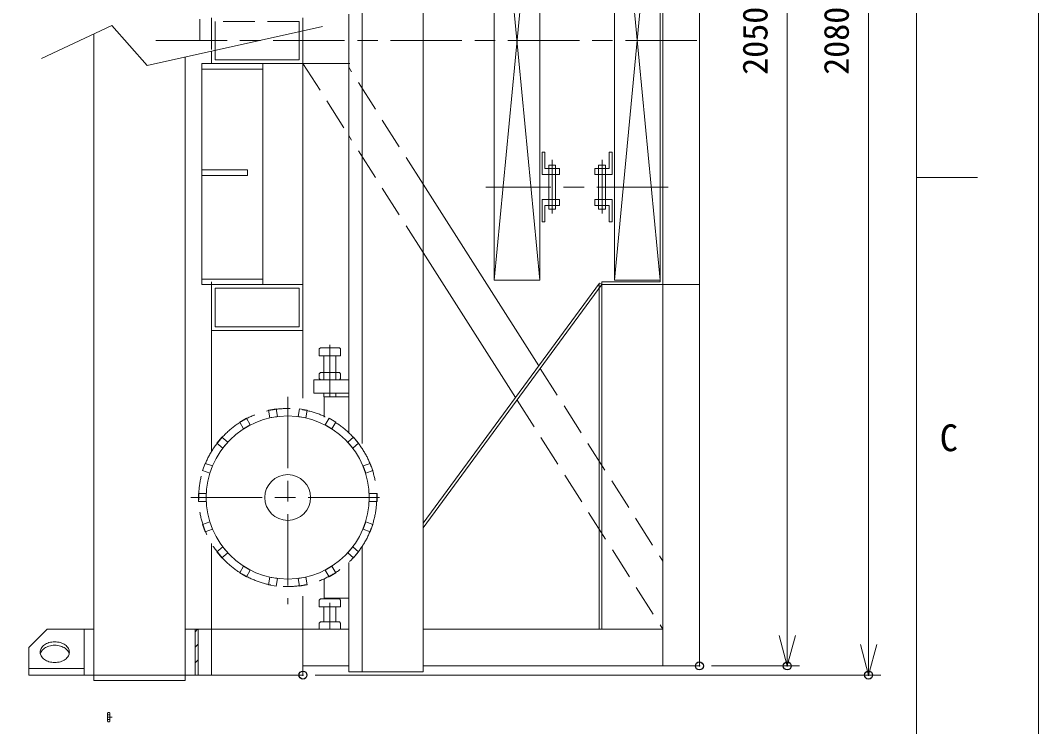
# Model space of a CAD drawing. Units: millimetres, scale not verified. Extents: x -4200 to 13609, y -2970 to 3038.
# Drawn here: x 2530 to 4200, y 23 to 1181 of the extents above; entities that cross this region are included whole.
import ezdxf
from ezdxf.enums import TextEntityAlignment as Align

# ---------------------------------------------------------------- set-up
doc = ezdxf.new("R2010")
doc.units = ezdxf.units.MM
doc.header["$LTSCALE"] = 26
doc.header["$PDMODE"] = 32
doc.header["$PDSIZE"] = 13
for name, pattern in [('USER3', [2.8, 2, -0.8]), ('USER4', [7.4, 4.5, -0.8, 1.3, -0.8]), ('USER5', [9.9, 4.5, -0.8, 1.5, -0.8, 1.5, -0.8])]:
    doc.linetypes.add(name, pattern=pattern)
for name, color, linetype, lineweight in [('0-0_0', 3, 'Continuous', 18), ('0-2_3', 6, 'Continuous', 18), ('0-3_4', 4, 'Continuous', 18), ('0-6_8', 7, 'Continuous', 18), ('0-A_AM_3', 6, 'USER3', 18), ('0-B_AM_5', 7, 'Continuous', 18), ('0-C_AM_7', 4, 'USER4', 18), ('0-D_AM_11', 3, 'USER5', 18), ('0-E_AM_BOR', 7, 'Continuous', 18), ('0-F_AM_0', 3, 'Continuous', 18), ('1-3_AM_9', 7, 'Continuous', 18), ('1-8_AM_9N', 7, 'Continuous', 18)]:
    doc.layers.add(name, color=color, linetype=linetype, lineweight=lineweight)
doc.layers.add('1-A__0-9_Defpoints', color=7, linetype='Continuous')
doc.styles.add('ＭＳ ゴシック', font='')
doc.styles.get('ＭＳ ゴシック').set_extended_font_data('MS Gothic')

# ---------------------------------------------------------------- blocks, each defined once
blk = doc.blocks.new('_Open30')
at = {"layer": '0-0_0', "color": 7}
blk.add_line((0, 0), (-25, 0), dxfattribs=at)
blk.add_lwpolyline([(-25, 6.7), (0, 0), (-25, -6.7)], dxfattribs=at)
blk = doc.blocks.new('_D20')
at = {"layer": '0-B_AM_5'}
for p, q in [((94595.3, 53119.4), (94595.3, 4369.4)), ((91496.5, 3119.4), (95095.3, 3119.4))]:
    blk.add_line(p, q, dxfattribs=at)
at = {"layer": '1-A__0-9_Defpoints'}
for p in [(90996.5, 3119.4), (94595.3, 3119.4)]:
    blk.add_point(p, dxfattribs=at)
at = {"layer": '0-B_AM_5', "xscale": 50, "yscale": 50, "rotation": 270}
blk.add_blockref('_Open30', (94595.3, 3119.4), dxfattribs=at)
at = {"layer": '0-B_AM_5', "style": 'ＭＳ ゴシック'}
blk.add_text('2050', height=1026, rotation=90, dxfattribs=at).set_placement((94095.2, 27344.4), align=Align.BOTTOM_LEFT)
blk = doc.blocks.new('_D21')
at = {"layer": '0-B_AM_5'}
for p, q in [((97927.7, 53494.4), (97927.7, 3994.4)), ((75246.5, 2744.4), (98427.7, 2744.4))]:
    blk.add_line(p, q, dxfattribs=at)
at = {"layer": '1-A__0-9_Defpoints'}
for p in [(74746.5, 2744.4), (97927.7, 2744.4)]:
    blk.add_point(p, dxfattribs=at)
at = {"layer": '0-B_AM_5', "xscale": 50, "yscale": 50, "rotation": 270}
blk.add_blockref('_Open30', (97927.7, 2744.4), dxfattribs=at)
at = {"layer": '0-B_AM_5', "style": 'ＭＳ ゴシック'}
blk.add_text('2080', height=1026, rotation=90, dxfattribs=at).set_placement((97427.5, 27344.4), align=Align.BOTTOM_LEFT)
blk = doc.blocks.new('ZU_SYM_0001500')
at = {"layer": '0-6_8'}
for p, q in [((69165, 27799.3), (69264.5, 27898.8)), ((69775.9, 27773.8), (69900.9, 27898.8)), ((70412.3, 27773.8), (70537.3, 27898.8))]:
    blk.add_line(p, q, dxfattribs=at)
blk = doc.blocks.new('JIS_A3')
at = {"layer": '0-0_0'}
blk.add_line((10250, 7175), (10250, 250), dxfattribs=at)
at = {"layer": '0-E_AM_BOR', "color": 2}
blk.add_line((10250, 4866.67), (10375, 4866.67), dxfattribs=at)
at = {"layer": '0-E_AM_BOR', "color": 1}
blk.add_lwpolyline([(0, 7425), (10500, 7425), (10500, 0), (0, 0)], close=True, dxfattribs=at)
at = {"layer": '0-E_AM_BOR', "style": 'ＭＳ ゴシック'}
blk.add_text('C', height=54.99, dxfattribs=at).set_placement((10297.27, 4289.58), align=Align.BOTTOM_LEFT)

msp = doc.modelspace()

# ---------------------------------------------------------------- linework, layer by layer
at = {"layer": '0-0_0'}
for p, q in [((3190.7, 912.5), (3380.2, 614.59)), ((3190.7, 800.71), (3342.1, 562.71))]:
    msp.add_line(p, q, dxfattribs=at)
at = {"layer": '0-2_3'}
for p, q in [((3382.06, 1540.4), (3307.06, 755.4)), ((3307.06, 1540.4), (3382.06, 755.4)), ((3579.2, 1540.4), (3504.2, 755.4)), ((3504.2, 1540.4), (3579.2, 755.4))]:
    msp.add_line(p, q, dxfattribs=at)
at = {"layer": '0-3_4'}
for p, q in [((2564.73, 1118.57), (2680.31, 1172.61)), ((2680.31, 1172.61), (2738.09, 1106.99)), ((2738.09, 1106.99), (3025.5, 1170.98))]:
    msp.add_line(p, q, dxfattribs=at)
at = {"layer": '0-A_AM_3'}
for p, q in [((2843.7, 1185.4), (2843.7, 1130.51)), ((2993.7, 1163.9), (2993.7, 1185.4)), ((2987.7, 1162.57), (2987.7, 1179.4)), ((2993.7, 1110.4), (3068.7, 992.5)), ((3190.7, 912.5), (3068.7, 1104.28)), ((3190.7, 800.71), (3068.7, 992.5)), ((3382.8, 610.52), (3583.7, 294.69)), ((3344.69, 558.64), (3583.7, 182.9))]:
    msp.add_line(p, q, dxfattribs=at)
msp.add_lwpolyline([(2987.7, 1179.4), (2849.7, 1179.4), (2849.7, 1131.84)], dxfattribs=at)
at = {"layer": '0-C_AM_7'}
for p, q in [((2752.62, 1147.9), (3643.7, 1147.9)), ((3402.3, 864.57), (3402.3, 952.3)), ((3483.96, 864.57), (3483.96, 952.3)), ((3592.58, 907.9), (3293.68, 907.9)), ((3037.81, 563.9), (3037.81, 649.4)), ((2968.7, 563.95), (2968.7, 224.21)), ((2809.58, 398.9), (3125.7, 398.9)), ((3037.81, 182.9), (3037.81, 226.4))]:
    msp.add_line(p, q, dxfattribs=at)
at = {"layer": '0-D_AM_11'}
for p, q in [((3483.7, 747.9), (3483.7, 752.4)), ((3579.2, 755.4), (3579.2, 752.4))]:
    msp.add_line(p, q, dxfattribs=at)
msp.add_circle((2968.7, 398.9), 145.95, dxfattribs=at)
at = {"layer": '0-F_AM_0'}
for p, q in [((3643.7, 2172.9), (3643.7, 122.9)), ((3583.7, 2112.9), (3583.7, 182.9)), ((3307.06, 1540.4), (3307.06, 1147.9)), ((3504.2, 1540.4), (3504.2, 1147.9)), ((3579.2, 755.4), (3579.2, 1540.4)), ((3190.7, 1383.3), (3190.7, 1147.9)), ((3090.7, 1226.1), (3090.7, 1147.9)), ((3068.7, 1191.51), (3068.7, 1147.9)), ((2824.7, 1147.9), (2824.7, 1182.9)), ((2650.7, 107.9), (2650.7, 1158.77)), ((2993.7, 752.4), (2993.7, 1165.61)), ((2993.7, 1110.4), (2993.7, 1163.9)), ((2824.7, 1147.9), (2843.7, 1147.9)), ((3068.7, 1147.9), (3068.7, 505.21)), ((3090.7, 1147.9), (3090.7, 512.61)), ((3190.7, 1147.9), (3190.7, 112.9)), ((3382.06, 1147.9), (3382.06, 767.9)), ((2800.7, 107.9), (2800.7, 1120.93)), ((2843.7, 1130.51), (2843.7, 1110.4)), ((2849.7, 1131.84), (2849.7, 1116.4)), ((2927.7, 1110.4), (2927.7, 747.9)), ((3070.7, 1110.4), (2993.7, 1110.4)), ((2827.7, 1101.4), (2827.7, 756.9)), ((2827.7, 1101.4), (2927.7, 1101.4)), ((3390.5, 965), (3385.7, 965)), ((3385.7, 928.3), (3385.7, 965)), ((3390.5, 965), (3390.5, 938.3)), ((3495.76, 965), (3495.76, 938.3)), ((3495.76, 965), (3500.56, 965)), ((3500.56, 928.3), (3500.56, 965)), ((2827.7, 935.9), (2902.7, 935.9)), ((2902.7, 935.9), (2902.7, 926.9)), ((3414.3, 938.3), (3390.5, 938.3)), ((3414.3, 938.3), (3414.3, 928.3)), ((3471.96, 938.3), (3495.76, 938.3)), ((2827.7, 926.9), (2902.7, 926.9)), ((3414.3, 928.3), (3385.7, 928.3)), ((3385.7, 887.5), (3385.7, 850.8)), ((3471.96, 887.5), (3500.56, 887.5)), ((3471.96, 877.5), (3471.96, 887.5)), ((3500.56, 887.5), (3500.56, 850.8)), ((3414.3, 877.5), (3390.5, 877.5)), ((3390.5, 850.8), (3390.5, 877.5)), ((3471.96, 877.5), (3495.76, 877.5)), ((3495.76, 850.8), (3495.76, 877.5)), ((3390.5, 850.8), (3385.7, 850.8)), ((3495.76, 850.8), (3500.56, 850.8)), ((2843.7, 752.4), (2843.7, 474.24)), ((2993.7, 561.56), (2993.7, 752.4)), ((3382.06, 767.9), (3382.06, 755.4)), ((3483.7, 747.9), (3483.7, 752.4)), ((3483.7, 752.4), (3579.2, 752.4)), ((3483.7, 752.4), (3579.2, 752.4)), ((2827.7, 747.9), (2902.7, 747.9)), ((3190.7, 356.6), (3480.08, 750.56)), ((3190.7, 348.99), (3483.7, 747.9)), ((3479.2, 747.9), (3479.2, 182.9)), ((3483.7, 747.9), (3480.04, 750.51)), ((3483.7, 747.9), (3480.08, 750.56)), ((3483.7, 747.9), (3483.7, 182.9)), ((3483.7, 747.9), (3583.7, 747.9)), ((3483.7, 747.9), (3583.7, 747.9)), ((3583.7, 747.9), (3583.7, 687.9)), ((3643.7, 747.9), (3583.7, 747.9)), ((3643.7, 687.9), (3643.7, 747.9)), ((3027.81, 631.4), (3027.81, 591.9)), ((3047.81, 591.9), (3047.81, 631.4)), ((3022.31, 603.9), (3020.31, 601.9)), ((3053.31, 603.9), (3022.31, 603.9)), ((3053.31, 603.9), (3055.31, 601.9)), ((3055.31, 593.9), (3055.31, 601.9)), ((3011.41, 591.9), (3068.7, 591.9)), ((3011.41, 591.9), (3011.41, 569.9)), ((3011.41, 569.9), (3068.7, 569.9)), ((3027.81, 569.9), (3027.81, 563.9)), ((3047.81, 563.9), (3047.81, 569.9)), ((3068.7, 563.9), (3028.7, 563.9)), ((3028.7, 563.9), (3028.7, 530.81)), ((3090.7, 534.66), (3090.7, 487.24)), ((2843.7, 323.56), (2843.7, 182.9)), ((3090.7, 318.79), (3090.7, 112.9)), ((3068.7, 292.59), (3068.7, 112.9)), ((3028.7, 233.9), (3028.7, 265.85)), ((2993.7, 182.9), (2993.7, 237.01)), ((3028.7, 233.9), (3068.7, 233.9)), ((3027.81, 219.57), (3027.81, 194.9)), ((3047.81, 194.9), (3047.81, 219.57)), ((3022.31, 194.9), (3020.31, 192.9)), ((3020.31, 192.9), (3020.31, 182.9)), ((3053.31, 194.9), (3022.31, 194.9)), ((3053.31, 194.9), (3055.31, 192.9)), ((3055.31, 182.9), (3055.31, 192.9)), ((2574.13, 182.9), (2634.7, 182.9)), ((2800.7, 182.9), (2816.7, 182.9)), ((2816.7, 182.9), (2816.7, 107.9)), ((2993.7, 182.9), (3068.7, 182.9)), ((2993.7, 182.9), (3068.7, 182.9)), ((3022.31, 182.9), (3053.31, 182.9)), ((3190.7, 182.9), (3583.7, 182.9)), ((3583.7, 182.9), (3583.7, 122.9)), ((2634.7, 118.4), (2544.13, 118.4)), ((2993.7, 122.9), (3068.7, 122.9)), ((2993.7, 122.9), (3068.7, 122.9)), ((3190.7, 122.9), (3643.7, 122.9)), ((2634.7, 107.9), (2544.13, 107.9)), ((2804.7, 107.9), (2650.7, 107.9)), ((2650.7, 107.9), (2650.7, 98.9)), ((2800.7, 107.9), (2800.7, 98.9)), ((2816.7, 107.9), (2804.7, 107.9)), ((3068.7, 112.9), (3190.7, 112.9)), ((2650.7, 98.9), (2800.7, 98.9))]:
    msp.add_line(p, q, dxfattribs=at)
for points in [[(3382.06, 1147.9), (3382.06, 1527.9), (3382.06, 1540.4)], [(2843.7, 1110.4), (2993.7, 1110.4), (2993.7, 1161.76)], [(2849.7, 1116.4), (2987.7, 1116.4), (2987.7, 1162.57)], [(3382.06, 755.4), (3307.06, 755.4), (3307.06, 1147.9)], [(3579.2, 755.4), (3504.2, 755.4), (3504.2, 1147.9)], [(2902.7, 1110.4), (2827.7, 1110.4), (2827.7, 1101.4)], [(3471.96, 938.3), (3471.96, 928.3), (3500.56, 928.3)], [(3414.3, 877.5), (3414.3, 887.5), (3385.7, 887.5)], [(2927.7, 756.9), (2827.7, 756.9), (2827.7, 747.9)], [(3020.31, 601.9), (3020.31, 593.9), (3022.31, 591.9), (3053.31, 591.9), (3055.31, 593.9)], [(2544.13, 107.9), (2544.13, 152.9), (2574.13, 182.9)], [(2650.7, 182.9), (2650.7, 107.9), (2650.7, 149.4)], [(3583.7, 122.9), (3643.7, 122.9), (3643.7, 182.9)]]:
    msp.add_lwpolyline(points, dxfattribs=at)
for points in [[(3407.85, 943.9), (3407.85, 871.9), (3396.75, 871.9), (3396.75, 943.9)], [(3478.41, 943.9), (3478.41, 871.9), (3489.51, 871.9), (3489.51, 943.9)], [(2843.7, 672.9), (2993.7, 672.9), (2993.7, 747.9), (2843.7, 747.9)], [(2849.7, 678.9), (2987.7, 678.9), (2987.7, 741.9), (2849.7, 741.9)], [(3055.31, 631.4), (3055.31, 642.4), (3053.31, 644.4), (3022.31, 644.4), (3020.31, 642.4), (3020.31, 631.4)], [(2939.23, 529.46), (2951.74, 531.67), (2949.53, 544.18), (2937.03, 541.97)], [(2998.17, 529.46), (2985.67, 531.67), (2987.87, 544.18), (3000.38, 541.97)], [(2896.35, 511.51), (2907.35, 517.86), (2901, 528.86), (2890, 522.51)], [(3041.05, 511.51), (3030.05, 517.86), (3036.4, 528.86), (3047.4, 522.51)], [(2862.2, 479.97), (2870.36, 489.7), (2860.64, 497.87), (2852.47, 488.14)], [(3075.2, 479.97), (3067.04, 489.7), (3076.77, 497.87), (3084.93, 488.14)], [(2840.89, 438.66), (2845.24, 450.59), (2833.3, 454.94), (2828.96, 443)], [(3096.51, 438.66), (3092.17, 450.59), (3104.1, 454.94), (3108.45, 443)], [(2835, 405.25), (2835, 392.55), (2822.3, 392.55), (2822.3, 405.25)], [(3102.4, 405.25), (3102.4, 392.55), (3115.1, 392.55), (3115.1, 405.25)], [(2840.89, 359.14), (2845.24, 347.2), (2833.3, 342.86), (2828.96, 354.79)], [(3096.51, 359.14), (3092.17, 347.2), (3104.1, 342.86), (3108.45, 354.79)], [(2862.2, 317.82), (2870.36, 308.09), (2860.64, 299.93), (2852.47, 309.66)], [(3075.2, 317.82), (3067.04, 308.09), (3076.77, 299.93), (3084.93, 309.66)], [(2896.35, 286.29), (2907.35, 279.94), (2901, 268.94), (2890, 275.29)], [(3041.05, 286.29), (3030.05, 279.94), (3036.4, 268.94), (3047.4, 275.29)], [(2939.23, 268.33), (2951.74, 266.13), (2949.53, 253.62), (2937.03, 255.82)], [(2998.17, 268.33), (2985.67, 266.13), (2987.87, 253.62), (3000.38, 255.82)], [(3055.31, 219.57), (3055.31, 230.57), (3053.31, 232.57), (3022.31, 232.57), (3020.31, 230.57), (3020.31, 219.57)], [(2650.7, 107.9), (2650.7, 182.9), (2634.7, 182.9), (2634.7, 107.9)], [(2821.7, 182.9), (2821.7, 107.9), (2816.7, 107.9), (2816.7, 182.9)], [(2843.7, 182.9), (2843.7, 107.9), (2821.7, 107.9), (2821.7, 182.9)], [(2843.7, 107.9), (2993.7, 107.9), (2993.7, 182.9), (2843.7, 182.9)]]:
    msp.add_lwpolyline(points, close=True, dxfattribs=at)
msp.add_circle((2968.7, 398.9), 37.5, dxfattribs=at)
for centre, radius, start, end in [((2968.7, 398.9), 133.7, 90, 180), ((2968.7, 398.9), 133.7, 0, 90), ((2968.7, 398.9), 133.7, 180, 270), ((2968.7, 398.9), 133.7, 270, 0), ((2574.94, 145.4), 12.23, 149.6821, 180), ((2580.59, 142.09), 18.78, 125.31121, 149.6821), ((2580.59, 136.41), 18.78, 125.31121, 149.6821), ((2584.28, 136.87), 25.18, 106.35176, 125.31121), ((2584.28, 131.19), 25.18, 106.35176, 125.31121), ((2586.7, 128.63), 33.77, 90, 106.35176), ((2586.7, 122.95), 33.77, 90, 106.35176), ((2586.7, 128.63), 33.77, 73.64824, 90), ((2586.7, 122.95), 33.77, 73.64824, 90), ((2589.12, 136.87), 25.18, 54.68879, 73.64824), ((2589.12, 131.19), 25.18, 54.68879, 73.64824), ((2592.82, 142.09), 18.78, 30.3179, 54.68879), ((2592.82, 136.41), 18.78, 30.3179, 54.68879), ((2598.47, 145.4), 12.23, 0, 30.3179), ((2574.94, 145.4), 12.23, 180, 210.3179), ((2574.94, 139.72), 12.23, 149.6821, 166.57447), ((2580.59, 148.7), 18.78, 210.3179, 234.68879), ((2592.82, 148.7), 18.78, 305.31121, 329.6821), ((2598.47, 139.72), 12.23, 13.42553, 30.3179), ((2598.47, 145.4), 12.23, 329.6821, 0), ((2584.28, 153.92), 25.18, 234.68879, 253.64824), ((2586.7, 162.16), 33.77, 253.64824, 270), ((2586.7, 162.16), 33.77, 270, 286.35176), ((2589.12, 153.92), 25.18, 286.35176, 305.31121)]:
    msp.add_arc(centre, radius, start, end, dxfattribs=at)
at = {"layer": '1-3_AM_9'}
msp.add_line((2673.2, 45.4), (2673.2, 32.4), dxfattribs=at)
msp.add_lwpolyline([(2673.2, 38.9), (2677.2, 38.9), (2681.1, 38.9)], dxfattribs=at)
at = {"layer": '1-8_AM_9N'}
for p, q in [((2673.78, 46.41), (2673.2, 45.4)), ((2673.2, 45.4), (2673.2, 32.4)), ((2673.78, 46.41), (2676.62, 46.41)), ((2673.78, 42.65), (2676.62, 42.65)), ((2673.78, 35.14), (2676.62, 35.14)), ((2676.62, 46.41), (2677.2, 45.4)), ((2677.2, 45.4), (2677.2, 32.4)), ((2673.78, 31.39), (2673.2, 32.4)), ((2673.78, 31.39), (2676.62, 31.39)), ((2676.62, 31.39), (2677.2, 32.4))]:
    msp.add_line(p, q, dxfattribs=at)
for centre, radius, start, end in [((2676.52, 44.53), 3.32, 154.43847, 214.43847), ((2676.52, 33.27), 3.32, 145.56153, 205.56153), ((2685.61, 38.9), 12.4, 162.38303, 197.61697), ((2673.88, 44.53), 3.32, 325.56153, 25.56153), ((2664.8, 38.9), 12.4, 342.38303, 17.61697), ((2673.88, 33.27), 3.32, 334.43847, 34.43847)]:
    msp.add_arc(centre, radius, start, end, dxfattribs=at)

# ---------------------------------------------------------------- block references
at = {"layer": '0-6_8', "xscale": -0.04, "yscale": 0.04, "rotation": 90}
msp.add_blockref('ZU_SYM_0001500', (3932.65, 2949.5), dxfattribs=at)
at = {"layer": '0-B_AM_5', "xscale": 0.04, "yscale": 0.04}
for name in ['_D21', '_D20']:
    msp.add_blockref(name, (3.84, -1.88), dxfattribs=at)
at = {"layer": '0-E_AM_BOR', "xscale": 0.8, "yscale": 0.8}
msp.add_blockref('JIS_A3', (-4200.17, -2970), dxfattribs=at)

doc.saveas('drawing.dxf')
